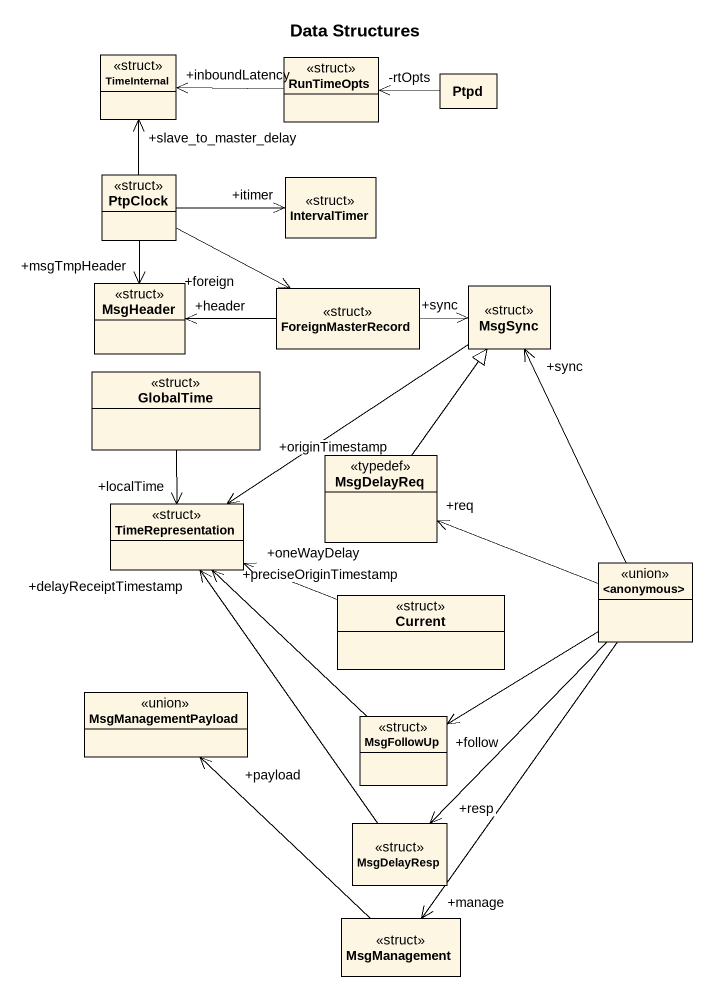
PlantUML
@startuml
title Data Structures
hide circle
hide empty members
class TimeInternal <<struct>>
class RunTimeOpts <<struct>>
class Ptpd
class PtpClock <<struct>>
class IntervalTimer <<struct>>
class MsgHeader <<struct>>
class ForeignMasterRecord <<struct>>
class MsgSync <<struct>>
class GlobalTime <<struct>>
class MsgDelayReq <<typedef>>
class TimeRepresentation <<struct>>
class "<anonymous>" as anonymous <<union>>
class Current <<struct>>
class MsgManagementPayload <<union>>
class MsgFollowUp <<struct>>
class MsgDelayResp <<struct>>
class MsgManagement <<struct>>
RunTimeOpts -left-> "+inboundLatency" TimeInternal
Ptpd -left-> "-rtOpts" RunTimeOpts
PtpClock -up-> "+slave_to_master_delay" TimeInternal
PtpClock -right-> "+itimer" IntervalTimer
PtpClock --> "+msgTmpHeader" MsgHeader
PtpClock -right-> "+foreign" ForeignMasterRecord
ForeignMasterRecord -left-> "+header" MsgHeader
ForeignMasterRecord -right-> "+sync" MsgSync
MsgSync --> "+originTimestamp" TimeRepresentation
GlobalTime --> "+localTime" TimeRepresentation
MsgDelayReq -up-|> MsgSync
anonymous -up-> "+sync" MsgSync
anonymous -left-> "+req" MsgDelayReq
anonymous --> "+follow" MsgFollowUp
anonymous --> "+resp" MsgDelayResp
anonymous --> "+manage" MsgManagement
Current -left-> TimeRepresentation
Current -left-> "+oneWayDelay" TimeRepresentation
MsgFollowUp -up-> "+preciseOriginTimestamp" TimeRepresentation
MsgDelayResp -up-> "+delayReceiptTimestamp" TimeRepresentation
MsgManagement -up-> "+payload" MsgManagementPayload
@enduml
